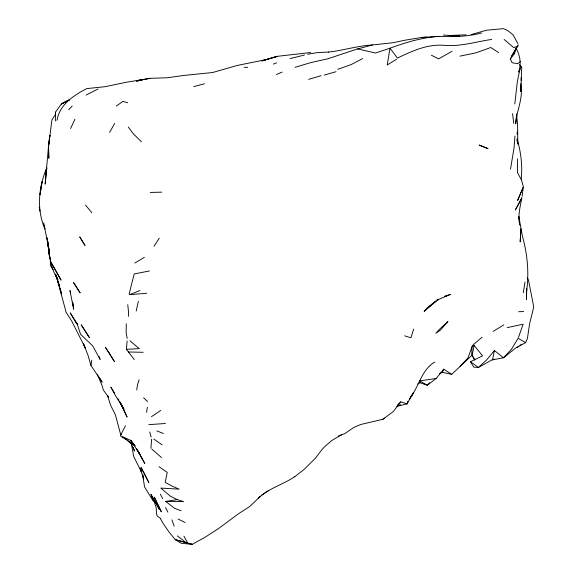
<?xml version="1.0" encoding="UTF-8"?>
<svg xmlns="http://www.w3.org/2000/svg" width="573" height="573" viewBox="0 0 573 573"><rect width="100%" height="100%" fill="white"/><g stroke="black" fill="none" stroke-linecap="round" stroke-linejoin="round"><path stroke-width="0.86" d="M50.374 259.34L50.36 265.299L52.952 269.69M517.483 158.857L517.419 172.502L521.144 179.313C522.698 165.747 520.864 151.902 517.104 138.824M526.659 288.477L526.437 299.622L526.709 289.551L526.68 290.49L526.752 290.038C529.13 272.082 527.325 253.86 522.476 236.448L518.801 216.594M516.316 47.752L511.259 56.856L517.963 45.976L517.999 44.715M519.604 64.713L521.752 67.593L520.699 91.573L521.058 83.622M521.151 80.32L521.222 77.849M43.727 222.854L44.88 228.978C36.565 209.56 38.47 187.357 46.606 168.34M439.419 373.603L442.356 372.307L451.717 374.355L471.651 355.532L472.066 346.629L473.405 344.588L482.022 337.225M520.463 236.728L520.184 241.978L520.886 228.863L520.556 234.98M127.758 304.686L128.603 312.872L128.338 316.396M515.392 49.994L516.237 48.49C520.141 55.789 521.509 64.147 518.522 72.069L519.518 71.296L521.129 66.525M134.247 359.586L126.432 349.365L127.091 340.942M514.941 136.073L514.01 148.135L510.493 169.207M150.914 448.15L151.652 439.212M516.38 116.842L515.721 123.754C516.481 110.983 523.092 99.129 520.986 86.1M45.511 180.696L45.174 184.126L48.583 145.499L48.848 158.341L48.39 146.402L49.887 135.371L48.39 146.402L48.949 143.844M45.682 178.984L46.112 174.693M46.449 171.27L46.707 168.698L45.897 174.579L46.664 168.677M522.146 196.288L523.299 186.991L517.634 200.428L523.149 187.378M126.289 323.795L126.153 332.827L127.199 338.435M514.805 103.949L517.398 81.173L519.518 71.296M146.588 412.388L147.354 407.245M136.718 389.962L137.527 384.827L139.096 379.749M523.314 292.731L525.004 282.066M99.143 377.156L102.13 382.198L90.949 365.409L91.78 360.231M49.729 137.477L51.842 120.072L55.681 114.041M48.39 146.402L49.593 140.17M527.303 277.49L528.571 280.555L533.75 306.985L529.645 323.609L527.382 338.643L525.62 342.618L515.55 348.112L503.488 357.781L491.792 360.002L478.369 367.465L473.764 367.15L470.454 361.706L482.566 355.862L474.093 345.347L472.224 355.403L474.465 359.937M525.62 342.618L518.128 338.285L511.474 349.251L503.488 357.781L494.392 350.504L492.515 359.858L494.069 359.013M136.202 311.103L138.337 301.248M129.133 294.185L131.618 284.029M131.79 283.356L134.24 273.93L149.467 270.972M407.797 401.25L407.038 403.908L396.631 406.343M46.793 167.839L46.098 170.253L46.807 168.19M57.028 120.337C59.442 104.744 73.788 95.233 86.802 88.593L104.802 86.745L126.712 82.175L150.298 78.329L167.337 77.756L183.904 75.428L212.655 72.52L237.021 65.508L266.373 59.535L277.268 56.347L261.983 60.867L266.373 59.535M413.663 329.124L410.905 337.819L404.681 335.821M520.305 61.59L517.727 63.653L512.104 62.751L510.328 59.012L514.525 53.432L516.237 48.49M518.45 337.44L523.113 324.232L507.177 327.613M442.356 372.307L443.76 369.162L451.717 374.355M70.579 128.567L74.905 119.234M125.458 425.725L120.738 434.886L120.724 436.261L126.812 439.914L131.926 444.419L131.181 442.879L133.724 456.552L141.431 471.887L140.457 468.7M434.735 362.014C421.04 370.194 418.892 387.391 409.272 399.095M521.716 198.509L515.349 210.005L521.874 197.635C520.234 206.631 517.577 215.957 519.768 225.103M109.622 132.392L114.679 123.388M510.328 59.012L511.173 57.515M154.015 246.304L159.244 238.182M410.64 396.91L413.491 392.569L407.038 403.908L400.792 401.866L397.676 404.645M55.602 113.97L55.452 112.186L61.239 104.236L62.35 103.176L69.333 99.881M427.401 307.973L424.156 311.433L435.788 301.04L427.078 308.41L438.567 299.457L450.414 294.407L444.684 296.384L447.993 295.238M400.792 401.866L393.379 411.443L382.843 419.321L360.618 424.514L353.906 427.401L344.688 433.668L338.235 436.082M417.738 384.01L419.937 382.771L427.257 385.242L436.189 378.445L443.76 369.162M494.392 350.504L486.799 359.751L478.369 367.465L470.454 361.706M513.917 54.163L514.525 53.432M460.055 366.448L468.019 357.881L472.066 346.629L474.093 345.347M68.71 109.737L72.219 105.998M429.635 382.8L427.257 385.242L419.773 380.916L419.937 382.771M259.941 496.691L250.043 506.274L237.759 514.246L218.865 528.327L205.857 536.765L192.227 544.35L181.261 543.268L175.195 539.587L168.956 531.909L163.326 523.808L160.318 518.407M260.027 496.598L258.301 498.252C268.687 488.26 282.904 484.636 294.665 476.757M428.067 307.415L434.048 302.343M294.73 476.715L303.948 469.574L315.164 458.436L322.578 448.867L325.349 446.08L331.774 440.53L341.658 434.678M382.843 419.321L384.397 418.14M516.996 347.618L518.422 346.565M519.847 345.519L521.272 344.473M116.247 106.091L122.916 101.392L127.686 102.775M436.662 300.223L437.908 299.364M261.868 495.022L268.071 490.825M151.48 416.664L160.748 410.476M396.588 59.22L387.233 64.978L389.955 48.211C405.763 42.452 421.936 37.51 438.832 36.386L438.997 36.386C453.229 36.865 467.804 36.758 481.614 32.955M493.203 331.373L503.825 324.862M134.877 263.036L144.382 257.298M68.244 100.225L61.239 104.236L69.369 99.903M452.154 51.248L438.553 58.89L431.433 55.244M362.738 58.553L351.099 64.606L337.669 69.369M86.165 95.018L97.976 89.044M398.077 405.82L400.506 404.681M276.451 74.483L282.181 72.076M139.991 290.532L129.605 294.658L146.624 293.283M517.963 45.976L513.737 47.631L504.14 39.444M138.995 80.32L136.603 81.251L143.078 79.611L138.995 80.32L150.298 78.329M273.364 64.076L276.551 62.844M295.074 67.306L310.838 62.6L327.921 58.768L356.757 49.156L372.522 44.952L392.784 42.767L405.426 40.131L421.728 37.438L426.684 37.123M261.983 60.867L277.576 56.283L310.731 52.537M290.01 58.611L304.449 55.044M308.611 79.368L321.152 75.672M324.211 75.092L336.072 71.697M121.426 434.699L120.738 434.886L115.366 414.745L110.782 405.634L107.445 395.449L108.433 397.118L103.384 390.034L101.922 385.171L97.338 374.327M193.731 86.63L204.482 83.787M471.106 34.609L486.484 30.233L503.388 28.65L507.599 30.455L512.978 34.731L517.892 43.555M471.651 355.532L472.224 355.403L474.91 359.887M459.947 56.133L475.927 52.852L490.767 47.502L498.682 52.609M491.684 39.451C475.805 41.7 460.162 46.843 443.953 45.317L443.652 45.296C427.214 44.035 411.865 51.147 397.44 58.081L389.955 48.211L375.566 53.031L357.638 48.906M307.68 54.249L317.65 52.558L328.53 52.071M165.676 501.418L177.336 499.613L183.568 501.626L165.676 501.418L174.55 508.28L181.047 510.787M419.773 380.916L436.189 378.445M328.257 52.1C343.141 50.496 357.523 45.804 372.522 44.952M148.794 424.65L165.468 423.497M421.728 37.438L438.832 36.386M126.432 349.365L139.268 348.606L129.863 340.777M466.093 34.824L448.716 35.533L459.696 36.192L443.316 35.046M518.658 311.719L523.693 311.547M150.319 192.442L161.787 192.156M244.162 67.328L247.722 67.32M128.467 351.98L143.121 352.295M186.225 542.746L192.227 544.35L175.195 539.587L186.225 542.746L177.358 535.891M156.859 430.889L163.434 433.532M130.966 440.479L122.493 436.662L135.07 445.851L130.966 440.479L140.041 454.633L144.84 463.557L136.481 448.788L140.041 454.633L138.072 451.015M177.336 499.613L170.331 496.175L160.791 488.089L179.127 489.134L172.452 486.305L165.189 482.387L167.244 472.396L159.015 466.716M178.031 519.016L185.05 522.476M153.055 500.73L155.283 502.213L151.021 494.506L153.055 500.73L144.568 487.007L142.706 475.046M153.815 439.061L162.095 444.834M160.655 518.515L157.195 515.929L156.551 514.06L156.207 507.864L153.944 500.766M130.458 441.862L135.07 445.851M151.723 448.988L161.522 457.548M143.587 397.82L147.598 401.551M141.467 141.818L133.466 133.953L128.288 127.056M77.455 324.096L75.328 321.546L70.243 312.872L77.763 324.805L75.328 321.546L77.219 324.067L80.535 334.267L92.64 345.798L100.153 359.464L99.022 356.392M85.52 205.084L91.802 212.726M114.471 392.963L110.854 387.119L115.689 396.015L123.954 409.208L119.814 401.759M118.081 398.808L118.991 400.269M151.021 494.506L159.308 509.333L154.524 500.401M183.94 536.185L187.221 542.266M160.368 494.119L162.61 498.517M165.554 507.477L167.868 512.155M119.714 401.766L127.099 417.065L120.975 403.628M130.651 442.342L134.512 451.101L133.394 447.706M83.565 343.829L85.492 348.441L71.811 321.238L66.11 312.292L57.658 280.935M83.558 343.965L88.077 355.432L90.949 365.409M171.9 519.833L174.192 526.265M140.249 468.75L143.644 478.892L142.827 474.859M56.476 276.63L59.771 286.851L55.875 275.563L57.93 279.524C50.41 268.279 49.034 254.391 47.631 241.276L47.838 242.687L47.58 241.075M55.66 274.066L61.598 294.193L60.229 288.334M149.682 431.999L151.129 436.977M521.251 179.091L523.264 186.404M70.608 292.925L69.942 290.518L73.673 309.291L72.685 302.322M518.851 217.597L519.675 221.035L518.873 216.773M47.967 243.532L48.612 247.744L44.178 225.296M39.251 207.161L40.017 211.186M517.082 139.927L517.784 143.966L517.62 124.685L516.517 113.884M517.075 139.697L517.784 143.966M47.58 241.169L48.612 247.744M72.678 302.236L73.165 305.61M55.452 112.186L55.588 120.982M49.135 252.063L50.009 258.781L48.512 247.565M512.577 113.633L513.702 123.31M48.712 247.758L48.963 250.337L48.719 247.794M48.175 243.833L48.376 246.383M517.462 131.296L517.183 133.989L517.462 131.296M41.6 183.947L40.046 194.856L42.158 181.612L41.6 183.947M447.857 321.611L440.329 330.198L435.874 333.307L439.427 329.325L447.857 321.611M487.902 148.55L479.207 145.112L487.902 148.55M74.282 283.549L73.537 282.647L80.17 292.903L74.282 283.549M109.135 352.925L105.368 347.259L114.378 361.463L109.135 352.925M86.58 333.2L81.18 324.791L89.388 337.59L86.58 333.2M84.976 245.38L79.704 236.871L84.976 245.387M60.989 280.011L50.89 262.054L60.989 280.011M144.389 473.477L140.994 467.489L148.88 482.674L144.389 473.477M161.307 511.761L154.287 497.199L161.307 511.761M47.323 239.464L47.065 237.845L47.315 239.521M48.698 249.785L47.946 243.575L49.428 255.959L48.698 249.785"/></g></svg>
